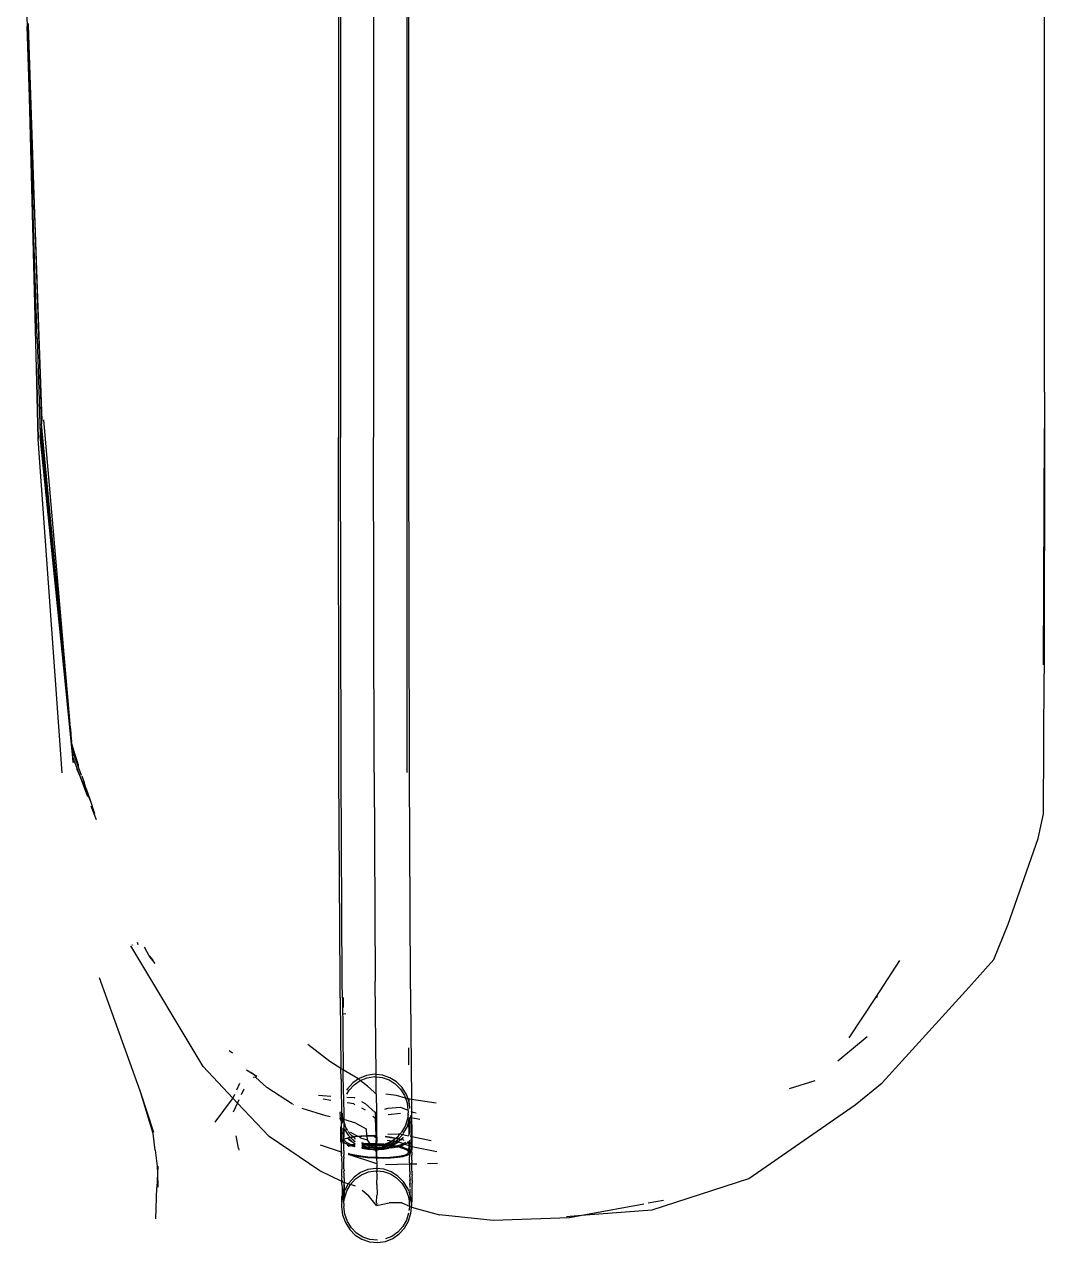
# Model space of a CAD drawing. Header units: millimetres. Extents: x -41292 to 298682, y -22072 to 33155.
# Drawn here: x 30535.2 to 30731.1, y -11843 to -11608.9 of the extents above; entities that cross this region are included whole.
import ezdxf

# ---------------------------------------------------------------- set-up
doc = ezdxf.new("R2010")
doc.units = ezdxf.units.MM

# ---------------------------------------------------------------- blocks, each defined once
blk = doc.blocks.new('rmfnasesx')
for p, q in [((58194.42, 3833.69), (58194.42, 4249.85)), ((58058.79, 4211.69), (58058.79, 3824.14)), ((58059.21, 4211.69), (58059.21, 3824.14)), ((58065.53, 4211.67), (58065.53, 3824.15)), ((58071.84, 4211.66), (58071.95, 3759.82)), ((58072.26, 4211.66), (58072.27, 3824.16)), ((57999.1, 3903.14), (57998.48, 3921.78)), ((57999.46, 3889.53), (57999.03, 3903.18)), ((57999.14, 3903.05), (57999.1, 3903.14)), ((57999.11, 3902.98), (57999.14, 3903.05)), ((57999.16, 3901.38), (57999.11, 3902.98)), ((57999.2, 3903.71), (57999.19, 3903.37)), ((57999.19, 3903.37), (58001.77, 3826.81)), ((58001.9, 3827.38), (57999.19, 3903.37)), ((57999.46, 3889.53), (57999.16, 3901.38)), ((57999.16, 3901.38), (57999.95, 3875.54)), ((58000.06, 3870.36), (57999.46, 3889.53)), ((58000.8, 3837.4), (57999.46, 3889.53)), ((57999.82, 3881.03), (57999.95, 3875.54)), ((57999.95, 3875.54), (58000.06, 3870.36)), ((58000.06, 3870.36), (58000.19, 3864.61)), ((58000.95, 3843.19), (58000.06, 3870.36)), ((58000.95, 3843.19), (58001.3, 3831.3)), ((58000.8, 3837.4), (58001.1, 3823.82)), ((58001.14, 3823.91), (58000.8, 3837.4)), ((58194.4, 3832.88), (58194.39, 3825.89)), ((58194.4, 3832.88), (58194.42, 3833.69)), ((58001.3, 3831.3), (58001.37, 3828.79)), ((58001.37, 3828.79), (58001.5, 3824.75)), ((58002.18, 3827.57), (58006.74, 3774.34)), ((58001.5, 3824.75), (58001.49, 3824.72)), ((58001.49, 3824.72), (58001.5, 3824.64)), ((58001.49, 3824.44), (58001.5, 3824.53)), ((58001.5, 3824.64), (58001.5, 3824.53)), ((58001.59, 3825.29), (58006.03, 3779.93)), ((58001.71, 3826.05), (58006.74, 3774.34)), ((58006.74, 3774.34), (58001.77, 3826.81)), ((58194.23, 3780.5), (58194.39, 3825.89)), ((58194.39, 3825.89), (58194.35, 3778.73)), ((58005.72, 3759.71), (58001.1, 3823.82)), ((58006.03, 3779.93), (58001.49, 3824.44)), ((58058.9, 3759.76), (58058.79, 3824.14)), ((58059.32, 3759.77), (58059.21, 3824.14)), ((58065.63, 3759.79), (58065.53, 3824.15)), ((58072.27, 3824.16), (58072.37, 3759.82)), ((58006.03, 3779.93), (58007.7, 3762.87)), ((58007.78, 3762.66), (58006.03, 3779.93)), ((58194.21, 3751.83), (58194.35, 3778.73)), ((58006.74, 3774.34), (58007.23, 3769.1)), ((58007.23, 3768.92), (58007.23, 3769.1)), ((58007.23, 3768.92), (58007.28, 3768.57)), ((58007.28, 3768.57), (58007.38, 3767.33)), ((58007.38, 3767.33), (58007.42, 3767.09)), ((58007.42, 3767.09), (58007.43, 3766.89)), ((58007.43, 3766.89), (58007.48, 3766.37)), ((58007.48, 3766.37), (58007.52, 3765.76)), ((58007.54, 3765.55), (58007.52, 3765.76)), ((58007.54, 3765.55), (58007.56, 3765.48)), ((58007.57, 3765.31), (58007.56, 3765.48)), ((58007.63, 3764.89), (58007.57, 3765.31)), ((58008.83, 3761.27), (58007.57, 3765.31)), ((58007.71, 3763.94), (58007.63, 3764.89)), ((58007.63, 3764.89), (58008.83, 3761.27)), ((58009.43, 3759.22), (58007.71, 3763.94)), ((58007.7, 3762.87), (58007.87, 3761.73)), ((58007.7, 3762.87), (58007.78, 3762.66)), ((58007.78, 3762.66), (58009.05, 3759.31)), ((58007.87, 3761.73), (58007.78, 3762.66)), ((58008.5, 3760.6), (58009.05, 3759.31)), ((58008.83, 3761.27), (58008.85, 3761.2)), ((58008.9, 3761.03), (58008.85, 3761.2)), ((58009.05, 3759.31), (58010.2, 3756.57)), ((58009.05, 3759.31), (58010.6, 3755.2)), ((58009.53, 3759.16), (58009.93, 3757.85)), ((58059.12, 3719.64), (58058.9, 3759.76)), ((58059.54, 3719.65), (58059.32, 3759.77)), ((58065.63, 3759.79), (58065.86, 3719.7)), ((58072.37, 3759.82), (58072.59, 3719.75)), ((58010.35, 3756.69), (58009.93, 3757.85)), ((58011.27, 3754.16), (58010.35, 3756.69)), ((58010.35, 3756.69), (58011.09, 3754.46)), ((58010.61, 3755.59), (58011.09, 3754.46)), ((58011.09, 3754.46), (58011.39, 3753.73)), ((58011.09, 3754.46), (58011.93, 3751.93)), ((58011.27, 3753.41), (58012.26, 3750.8)), ((58193.2, 3747.15), (58194.21, 3751.83)), ((58187.43, 3730.68), (58193.2, 3747.15)), ((58184.68, 3723.85), (58187.43, 3730.68)), ((58032.83, 3703.32), (58018.95, 3726.49)), ((58019.31, 3726.56), (58019.27, 3726.69)), ((58020.13, 3727.2), (58020.27, 3726.78)), ((58022.42, 3724.6), (58021.53, 3726.27)), ((58023.57, 3723.1), (58022.42, 3724.6)), ((58022.42, 3724.6), (58023.17, 3723.73)), ((58184.68, 3723.85), (58179.88, 3718.5)), ((58161.98, 3716.59), (58166.61, 3723.67)), ((58020.29, 3699.85), (58012.88, 3720.34)), ((58059.14, 3716.49), (58059.12, 3719.64)), ((58059.57, 3716.5), (58059.54, 3719.65)), ((58066.03, 3701.79), (58065.86, 3719.7)), ((58072.59, 3719.75), (58072.62, 3716.63)), ((58179.88, 3718.5), (58163.19, 3700.21)), ((58059.14, 3716.49), (58059.28, 3702.92)), ((58059.57, 3716.5), (58059.71, 3702.65)), ((58059.71, 3716.57), (58059.73, 3714.65)), ((58072.62, 3716.63), (58072.82, 3696.98)), ((58156.89, 3708.8), (58161.98, 3716.59)), ((58161.98, 3716.59), (58162.36, 3716.79)), ((58059.78, 3713.43), (58060.2, 3713.51)), ((58057.12, 3704.28), (58052.92, 3707.57)), ((58160.33, 3709.01), (58154.7, 3704.37)), ((58037.82, 3706.41), (58038.47, 3705.95)), ((58072.33, 3703.63), (58072.29, 3706.88)), ((58032.83, 3703.32), (58038.53, 3697.26)), ((58059.28, 3702.92), (58057.12, 3704.28)), ((58059.31, 3700.88), (58059.28, 3702.92)), ((58059.71, 3702.65), (58059.28, 3702.92)), ((58043.11, 3701.4), (58041.14, 3702.62)), ((58041.97, 3702.22), (58043.11, 3701.4)), ((58042.86, 3701.29), (58042.39, 3701.19)), ((58045.04, 3699.27), (58042.86, 3701.29)), ((58059.31, 3700.88), (58059.37, 3693.23)), ((58060.2, 3702.34), (58059.71, 3702.65)), ((58059.76, 3697.92), (58059.71, 3702.65)), ((58062.5, 3701.02), (58060.2, 3702.34)), ((58062.62, 3700.92), (58061.53, 3700.15)), ((58061.8, 3699.81), (58062.96, 3700.63)), ((58062.62, 3700.92), (58062.5, 3701.02)), ((58062.77, 3701.02), (58062.62, 3700.92)), ((58062.96, 3700.63), (58062.62, 3700.92)), ((58064.17, 3701.59), (58062.77, 3701.02)), ((58062.96, 3700.63), (58064.28, 3701.16)), ((58064.39, 3699.55), (58062.96, 3700.63)), ((58065.71, 3701.82), (58064.17, 3701.59)), ((58064.28, 3701.16), (58065.72, 3701.37)), ((58066.03, 3701.79), (58065.71, 3701.82)), ((58065.72, 3701.37), (58066.04, 3701.34)), ((58067.26, 3701.66), (58066.03, 3701.79)), ((58066.04, 3701.34), (58066.03, 3701.79)), ((58066.04, 3701.34), (58067.17, 3701.23)), ((58066.07, 3698.03), (58066.04, 3701.34)), ((58067.17, 3701.23), (58068.51, 3700.76)), ((58068.69, 3701.16), (58067.26, 3701.66)), ((58068.51, 3700.76), (58069.7, 3699.99)), ((58069.95, 3700.35), (58068.69, 3701.16)), ((58145.45, 3699.11), (58150.32, 3700.61)), ((58020.42, 3699.52), (58020.29, 3699.85)), ((58020.76, 3698.43), (58020.42, 3699.52)), ((58023.22, 3690.42), (58020.76, 3698.43)), ((58023.32, 3690.64), (58020.76, 3698.43)), ((58039.78, 3700.03), (58039.21, 3698.78)), ((58040.18, 3697.95), (58040.68, 3699.04)), ((58049.97, 3696.07), (58045.04, 3699.27)), ((58060.51, 3699.02), (58060.37, 3698.78)), ((58060.41, 3697.99), (58060.84, 3698.75)), ((58061.53, 3700.15), (58060.51, 3699.02)), ((58060.84, 3698.75), (58061.8, 3699.81)), ((58065.65, 3698.41), (58064.39, 3699.55)), ((58066.07, 3698.03), (58065.65, 3698.41)), ((58069.7, 3699.99), (58070.7, 3698.98)), ((58071.02, 3699.27), (58069.95, 3700.35)), ((58070.7, 3698.98), (58071.47, 3697.75)), ((58071.84, 3697.96), (58071.02, 3699.27)), ((58158, 3695.96), (58163.19, 3700.21)), ((58035.11, 3692.65), (58038.45, 3697.09)), ((58038.53, 3697.26), (58038.45, 3697.09)), ((58038.84, 3697.95), (58038.53, 3697.26)), ((58038.53, 3697.26), (58039.42, 3696.3)), ((58038.64, 3694.6), (58039.42, 3696.3)), ((58039.42, 3696.3), (58039.74, 3696.99)), ((58039.42, 3696.3), (58045.5, 3689.84)), ((58050.17, 3695.94), (58050.08, 3696)), ((58054.98, 3697.83), (58057.31, 3697.61)), ((58057.33, 3696.81), (58055.84, 3697.07)), ((58059.76, 3697.92), (58059.8, 3693.14)), ((58060.43, 3697.4), (58061.79, 3697.35)), ((58061.72, 3696.17), (58060.48, 3696.33)), ((58061.72, 3696.17), (58061.95, 3696.05)), ((58061.79, 3697.35), (58061.94, 3697.27)), ((58063.21, 3696.59), (58063.93, 3696.2)), ((58065.85, 3694.51), (58063.93, 3696.2)), ((58066.07, 3698.03), (58066.1, 3694.59)), ((58069.95, 3697.72), (58067.92, 3697.98)), ((58071.65, 3697.24), (58069.95, 3697.72)), ((58071.47, 3697.75), (58071.65, 3697.24)), ((58071.65, 3697.24), (58071.97, 3696.36)), ((58072.17, 3697.1), (58071.65, 3697.24)), ((58072.17, 3697.1), (58071.84, 3697.96)), ((58071.97, 3696.36), (58072.13, 3694.96)), ((58072.17, 3697.04), (58072.17, 3697.1)), ((58072.38, 3696.47), (58072.2, 3696.97)), ((58072.32, 3697.05), (58072.28, 3697.07)), ((58072.4, 3697.04), (58072.32, 3697.05)), ((58072.4, 3696.29), (58072.38, 3696.47)), ((58072.39, 3697.2), (58072.4, 3697.04)), ((58072.82, 3696.98), (58072.4, 3697.04)), ((58072.4, 3696.29), (58072.4, 3697.04)), ((58072.51, 3695.43), (58072.4, 3696.29)), ((58072.4, 3696.29), (58072.41, 3695.26)), ((58077.55, 3696.28), (58072.82, 3696.98)), ((58072.82, 3696.98), (58072.84, 3694.68)), ((58137.59, 3681.81), (58158, 3695.96)), ((58056.35, 3693.81), (58051.85, 3695.22)), ((58057.2, 3693.65), (58056.35, 3693.81)), ((58059.12, 3694.61), (58059.12, 3694.53)), ((58059.13, 3694.43), (58059.12, 3694.53)), ((58059.12, 3694.34), (58059.13, 3694.43)), ((58059.14, 3694.22), (58059.12, 3694.34)), ((58059.13, 3693.82), (58059.16, 3693.94)), ((58059.17, 3693.59), (58059.13, 3693.82)), ((58059.16, 3693.94), (58059.14, 3694.22)), ((58059.15, 3693.27), (58059.17, 3693.59)), ((58059.17, 3693.59), (58059.29, 3693.25)), ((58059.55, 3693.83), (58059.58, 3693.95)), ((58059.59, 3693.6), (58059.55, 3693.83)), ((58059.56, 3694.23), (58059.56, 3694.33)), ((58059.58, 3693.95), (58059.56, 3694.23)), ((58059.61, 3693.21), (58059.59, 3693.6)), ((58059.69, 3693.17), (58059.59, 3693.6)), ((58063.22, 3695.36), (58063.93, 3694.98)), ((58065.42, 3693.76), (58065.89, 3693.39)), ((58065.85, 3694.51), (58066.1, 3694.59)), ((58065.85, 3694.51), (58065.89, 3693.39)), ((58065.92, 3693.36), (58066.11, 3693.41)), ((58066.1, 3694.59), (58066.2, 3694.62)), ((58066.1, 3694.59), (58066.11, 3693.41)), ((58066.11, 3693.41), (58066.21, 3693.44)), ((58066.11, 3693.41), (58066.13, 3690.05)), ((58067.73, 3695.12), (58068.3, 3695.31)), ((58068.3, 3695.31), (58070.73, 3695.53)), ((58070.72, 3694.26), (58068.33, 3694.06)), ((58070.73, 3695.53), (58072.13, 3694.96)), ((58072.18, 3694.15), (58072.03, 3693.29)), ((58072.13, 3694.96), (58072.17, 3694.83)), ((58072.13, 3694.96), (58072.2, 3694.93)), ((58072.17, 3694.83), (58072.18, 3694.73)), ((58072.18, 3694.73), (58072.17, 3694.66)), ((58072.17, 3694.66), (58072.19, 3694.53)), ((58072.18, 3694.15), (58072.2, 3694.42)), ((58072.2, 3693.46), (58072.18, 3694.15)), ((58072.19, 3694.53), (58072.2, 3694.42)), ((58072.21, 3693.35), (58072.2, 3693.46)), ((58072.43, 3693.47), (58072.48, 3693.57)), ((58072.45, 3693.2), (58072.43, 3693.47)), ((58072.64, 3693.89), (58072.61, 3693.83)), ((58072.61, 3693.83), (58072.66, 3693.51)), ((58072.66, 3693.51), (58072.62, 3693.47)), ((58072.62, 3693.47), (58072.67, 3693.14)), ((58072.68, 3694.74), (58072.84, 3694.68)), ((58072.84, 3694.68), (58073.11, 3694.57)), ((58072.84, 3694.68), (58072.87, 3689.81)), ((58073.11, 3694.57), (58073.75, 3694.39)), ((58073.11, 3693.44), (58074.41, 3693.17)), ((58059.15, 3693.27), (58059.05, 3693.29)), ((58059.19, 3693.2), (58059.15, 3693.27)), ((58059.15, 3693.27), (58059.29, 3693.25)), ((58059.15, 3693.14), (58059.19, 3693.2)), ((58059.19, 3693.08), (58059.15, 3693.14)), ((58059.2, 3691.74), (58059.24, 3691.72)), ((58059.25, 3691.28), (58059.24, 3691.72)), ((58059.27, 3690.72), (58059.25, 3691.28)), ((58059.29, 3693.25), (58059.33, 3692.9)), ((58059.37, 3693.23), (58059.29, 3693.25)), ((58059.33, 3692.9), (58059.37, 3693.23)), ((58059.33, 3692.9), (58059.35, 3692.86)), ((58059.38, 3691.99), (58059.35, 3692.86)), ((58059.57, 3693.19), (58059.37, 3693.23)), ((58059.4, 3689.72), (58059.38, 3691.99)), ((58059.57, 3693.19), (58059.61, 3693.21)), ((58059.57, 3693.12), (58059.57, 3693.19)), ((58059.62, 3692.82), (58059.57, 3693.12)), ((58059.59, 3692.5), (58059.62, 3692.82)), ((58059.64, 3692.44), (58059.59, 3692.5)), ((58059.69, 3693.17), (58059.61, 3693.21)), ((58059.63, 3691.49), (58059.67, 3691.47)), ((58059.67, 3691.29), (58059.67, 3691.47)), ((58059.69, 3690.73), (58059.67, 3691.29)), ((58059.74, 3693.01), (58059.69, 3693.17)), ((58059.69, 3693.17), (58059.8, 3693.14)), ((58059.8, 3692.85), (58059.74, 3693.01)), ((58059.8, 3692.85), (58059.8, 3693.14)), ((58062.12, 3692.41), (58059.8, 3693.14)), ((58060.24, 3691.62), (58059.8, 3692.85)), ((58059.8, 3692.85), (58059.82, 3689.73)), ((58059.93, 3691.31), (58060.56, 3690.31)), ((58060.62, 3691.01), (58060.24, 3691.62)), ((58062.12, 3692.41), (58064.09, 3691.34)), ((58064.09, 3691.34), (58064.21, 3690.07)), ((58065.89, 3693.39), (58065.92, 3693.36)), ((58066.05, 3690.06), (58065.92, 3693.36)), ((58071.59, 3691.88), (58070.98, 3690.81)), ((58071.44, 3690.77), (58071.97, 3691.65)), ((58072.03, 3693.29), (58071.59, 3691.88)), ((58071.97, 3691.69), (58072.23, 3692.53)), ((58071.97, 3691.65), (58071.97, 3691.69)), ((58072.25, 3693.13), (58072.22, 3693.07)), ((58072.22, 3693.07), (58072.27, 3692.69)), ((58072.27, 3692.69), (58072.23, 3692.64)), ((58072.23, 3692.53), (58072.23, 3692.64)), ((58072.23, 3692.53), (58072.28, 3692.17)), ((58072.28, 3692.17), (58072.26, 3691.76)), ((58072.26, 3691.76), (58072.3, 3691.59)), ((58072.27, 3692.69), (58072.43, 3693.14)), ((58072.3, 3691.59), (58072.32, 3690.96)), ((58072.43, 3693.14), (58072.45, 3693.2)), ((58072.45, 3690.4), (58072.43, 3693.14)), ((58072.69, 3692.7), (58072.65, 3692.65)), ((58072.65, 3692.65), (58072.71, 3692.18)), ((58072.67, 3693.14), (58072.69, 3692.7)), ((58072.72, 3691.6), (58072.7, 3691.01)), ((58072.71, 3692.18), (58072.72, 3691.6)), ((58023.62, 3687.23), (58023.22, 3690.42)), ((58039.59, 3687.6), (58039.14, 3690.02)), ((58055.22, 3683.28), (58045.5, 3689.84)), ((58059.24, 3690.53), (58059.27, 3690.72)), ((58059.28, 3690.16), (58059.24, 3690.53)), ((58059.26, 3689.73), (58059.28, 3690.16)), ((58059.28, 3689.62), (58059.26, 3689.73)), ((58059.27, 3688.85), (58059.28, 3689.07)), ((58059.27, 3688.82), (58059.27, 3688.85)), ((58059.27, 3688.85), (58059.29, 3688.8)), ((58059.28, 3689.38), (58059.28, 3689.62)), ((58059.28, 3689.38), (58059.39, 3689.21)), ((58059.28, 3689.14), (58059.28, 3689.38)), ((58059.28, 3689.14), (58059.39, 3689.21)), ((58059.28, 3689.07), (58059.28, 3689.14)), ((58059.39, 3689.21), (58059.4, 3689.72)), ((58059.41, 3688.77), (58059.39, 3689.21)), ((58059.41, 3688.01), (58059.41, 3688.77)), ((58059.42, 3689.23), (58059.46, 3689.26)), ((58059.46, 3689.26), (58059.43, 3689.2)), ((58059.43, 3689.2), (58059.46, 3689.17)), ((58059.46, 3689.26), (58059.7, 3689.31)), ((58059.54, 3689.22), (58059.46, 3689.17)), ((58059.46, 3689.11), (58059.69, 3688.91)), ((58059.54, 3689.22), (58059.7, 3689.31)), ((58059.66, 3690.54), (58059.69, 3690.73)), ((58059.7, 3690.17), (58059.66, 3690.54)), ((58059.68, 3688.57), (58059.69, 3688.83)), ((58059.69, 3689.74), (58059.7, 3690.17)), ((58059.7, 3689.62), (58059.69, 3689.74)), ((58059.69, 3688.91), (58059.71, 3689.08)), ((58059.69, 3688.83), (58059.69, 3688.91)), ((58059.69, 3688.91), (58059.71, 3688.89)), ((58059.7, 3689.38), (58059.7, 3689.62)), ((58059.8, 3689.36), (58059.7, 3689.62)), ((58059.7, 3689.31), (58059.7, 3689.38)), ((58059.76, 3689.32), (58059.7, 3689.38)), ((58059.7, 3689.31), (58059.76, 3689.32)), ((58059.7, 3689.27), (58059.7, 3689.31)), ((58059.7, 3689.12), (58059.7, 3689.27)), ((58059.7, 3689.12), (58059.71, 3689.08)), ((58059.71, 3688.89), (58059.83, 3688.78)), ((58059.76, 3689.32), (58059.82, 3689.33)), ((58059.84, 3689.22), (58059.76, 3689.32)), ((58059.8, 3689.36), (58059.82, 3689.73)), ((58059.82, 3689.33), (58059.8, 3689.36)), ((58059.82, 3689.33), (58059.97, 3689.45)), ((58059.82, 3689.33), (58059.97, 3689.36)), ((58059.83, 3689.27), (58059.82, 3689.33)), ((58059.84, 3689.22), (58059.83, 3689.27)), ((58059.83, 3688.78), (58059.88, 3689.14)), ((58059.83, 3688.78), (58059.96, 3688.67)), ((58059.83, 3687.47), (58059.83, 3688.78)), ((58059.84, 3689.22), (58059.87, 3689.19)), ((58059.88, 3689.14), (58059.87, 3689.19)), ((58060.34, 3688.73), (58059.88, 3689.14)), ((58059.97, 3689.45), (58060.78, 3689.68)), ((58061.08, 3688.35), (58060.34, 3688.73)), ((58061.1, 3689.61), (58060.35, 3689.4)), ((58060.56, 3690.31), (58060.69, 3690.1)), ((58060.77, 3690.02), (58060.69, 3690.1)), ((58061.38, 3688.88), (58060.72, 3689.41)), ((58060.72, 3689.34), (58061.38, 3688.88)), ((58061.01, 3690.39), (58060.73, 3690.83)), ((58060.81, 3689.99), (58060.77, 3690.02)), ((58060.78, 3689.68), (58060.9, 3689.7)), ((58060.87, 3689.93), (58060.81, 3689.99)), ((58060.93, 3689.87), (58060.87, 3689.93)), ((58060.9, 3689.7), (58061.04, 3689.74)), ((58060.93, 3689.87), (58060.99, 3689.79)), ((58060.99, 3689.79), (58061.04, 3689.74)), ((58061.33, 3690.07), (58061.01, 3690.39)), ((58061.04, 3689.74), (58061.08, 3689.73)), ((58061.08, 3689.73), (58061.6, 3689.81)), ((58061.08, 3689.73), (58061.1, 3689.69)), ((58062.48, 3689.93), (58061.09, 3690.66)), ((58061.1, 3689.69), (58061.16, 3689.62)), ((58061.16, 3689.62), (58061.1, 3689.61)), ((58061.68, 3689.72), (58061.16, 3689.62)), ((58061.16, 3689.62), (58061.37, 3689.41)), ((58061.39, 3690.01), (58061.33, 3690.07)), ((58061.44, 3689.34), (58061.37, 3689.41)), ((58061.51, 3688.79), (58061.38, 3688.88)), ((58061.6, 3689.81), (58061.39, 3690.01)), ((58061.5, 3689.28), (58061.44, 3689.34)), ((58061.5, 3689.28), (58061.55, 3689.23)), ((58061.51, 3688.79), (58061.54, 3688.77)), ((58061.54, 3688.77), (58061.57, 3688.74)), ((58061.76, 3689.08), (58061.55, 3689.23)), ((58061.66, 3688.67), (58061.57, 3688.74)), ((58061.6, 3689.81), (58061.83, 3689.85)), ((58061.68, 3689.72), (58061.6, 3689.81)), ((58062.01, 3689.42), (58061.68, 3689.72)), ((58061.7, 3689.71), (58061.68, 3689.72)), ((58062.09, 3689.78), (58061.7, 3689.71)), ((58061.76, 3689.08), (58062.01, 3688.92)), ((58061.76, 3689.02), (58061.76, 3689.08)), ((58061.76, 3689.02), (58062.01, 3688.86)), ((58061.83, 3689.85), (58062.48, 3689.93)), ((58062.01, 3689.38), (58062.01, 3689.42)), ((58062.66, 3689.84), (58062.09, 3689.78)), ((58062.48, 3689.93), (58063.09, 3690.01)), ((58062.66, 3689.84), (58062.48, 3689.93)), ((58063.27, 3689.9), (58062.66, 3689.84)), ((58063.03, 3689.64), (58062.66, 3689.84)), ((58063.03, 3689.64), (58064.29, 3689.22)), ((58063.09, 3690.01), (58064.21, 3690.07)), ((58064.22, 3689.94), (58063.27, 3689.9)), ((58064.21, 3690.07), (58064.51, 3690.08)), ((58064.21, 3690.07), (58064.22, 3689.94)), ((58064.6, 3689.96), (58064.22, 3689.94)), ((58064.22, 3689.94), (58064.29, 3689.22)), ((58064.29, 3689.22), (58064.85, 3688.49)), ((58064.51, 3690.08), (58065.54, 3690.07)), ((58065.66, 3689.95), (58064.6, 3689.96)), ((58065.47, 3690.13), (58065.54, 3690.07)), ((58065.54, 3690.07), (58065.66, 3689.95)), ((58065.54, 3690.07), (58066.05, 3690.06)), ((58065.66, 3689.95), (58066.02, 3689.62)), ((58066.05, 3689.94), (58065.66, 3689.95)), ((58066.02, 3689.24), (58065.99, 3688.47)), ((58066.02, 3689.62), (58066.01, 3689.42)), ((58066.01, 3689.42), (58066.02, 3689.24)), ((58066.02, 3689.62), (58066.05, 3689.94)), ((58066.02, 3689.62), (58066.14, 3689.66)), ((58066.04, 3688.46), (58066.02, 3689.24)), ((58066.05, 3690.06), (58066.13, 3690.05)), ((58066.05, 3689.94), (58066.05, 3690.06)), ((58066.13, 3689.94), (58066.05, 3689.94)), ((58066.13, 3690.05), (58066.24, 3690.05)), ((58066.13, 3690.05), (58066.13, 3689.94)), ((58066.24, 3689.93), (58066.13, 3689.94)), ((58066.13, 3689.94), (58066.14, 3689.66)), ((58066.14, 3689.66), (58066.24, 3689.69)), ((58066.14, 3689.66), (58066.14, 3688.92)), ((58066.14, 3688.46), (58066.14, 3688.92)), ((58068.54, 3688.74), (58067.6, 3688.36)), ((58068.75, 3688.75), (58067.74, 3688.35)), ((58067.78, 3689.91), (58069, 3689.73)), ((58068.81, 3689.64), (58067.78, 3689.79)), ((58069.02, 3689), (58068.14, 3689.08)), ((58068.28, 3690.33), (58070.35, 3690.38)), ((58068.75, 3688.82), (58068.54, 3688.74)), ((58069.02, 3689), (58068.75, 3688.82)), ((58068.75, 3688.75), (58068.84, 3688.8)), ((58069.51, 3688.8), (58068.76, 3688.5)), ((58069.78, 3689.47), (58068.81, 3689.64)), ((58068.87, 3688.82), (58068.84, 3688.8)), ((58069.03, 3688.94), (58068.87, 3688.82)), ((58068.95, 3688.24), (58070.2, 3688.84)), ((58068.95, 3688.24), (58070.2, 3688.78)), ((58069, 3689.73), (58069.85, 3689.57)), ((58069.61, 3689.34), (58069.02, 3689)), ((58069.11, 3688.99), (58069.02, 3689)), ((58069.11, 3688.99), (58069.03, 3688.94)), ((58069.61, 3689.34), (58069.11, 3688.99)), ((58069.69, 3688.95), (58069.11, 3688.99)), ((58069.19, 3688.17), (58070.2, 3688.78)), ((58069.51, 3688.8), (58069.23, 3688.63)), ((58069.54, 3688.82), (58069.51, 3688.8)), ((58069.69, 3688.95), (58069.54, 3688.82)), ((58069.61, 3689.34), (58069.78, 3689.47)), ((58069.73, 3688.94), (58069.69, 3688.95)), ((58069.73, 3688.94), (58069.78, 3688.94)), ((58069.78, 3689.47), (58069.85, 3689.57)), ((58069.98, 3689.44), (58069.78, 3689.47)), ((58069.78, 3688.94), (58069.86, 3688.99)), ((58070.25, 3688.9), (58069.78, 3688.94)), ((58069.85, 3689.57), (58069.91, 3689.56)), ((58069.93, 3689.07), (58069.86, 3688.99)), ((58069.99, 3689.64), (58069.91, 3689.61)), ((58069.91, 3689.61), (58069.91, 3689.56)), ((58069.91, 3689.56), (58070.25, 3689.5)), ((58069.93, 3689.07), (58070.18, 3689.28)), ((58069.93, 3689.07), (58070.18, 3689.22)), ((58070.26, 3689.36), (58069.98, 3689.44)), ((58070.16, 3689.83), (58069.99, 3689.64)), ((58070.21, 3689.88), (58070.16, 3689.83)), ((58070.18, 3689.28), (58070.26, 3689.36)), ((58070.18, 3689.22), (58070.18, 3689.28)), ((58070.25, 3688.9), (58070.2, 3688.84)), ((58070.2, 3688.78), (58070.3, 3688.86)), ((58070.2, 3688.84), (58070.2, 3688.78)), ((58070.4, 3690.1), (58070.21, 3689.88)), ((58070.37, 3689.46), (58070.25, 3689.5)), ((58070.41, 3688.96), (58070.25, 3688.9)), ((58070.25, 3688.9), (58070.3, 3688.86)), ((58070.26, 3689.36), (58070.37, 3689.46)), ((58070.3, 3689.35), (58070.26, 3689.36)), ((58070.7, 3689.21), (58070.3, 3689.35)), ((58070.3, 3688.86), (58071.28, 3688.52)), ((58070.59, 3690.33), (58070.35, 3690.38)), ((58070.37, 3689.46), (58071.08, 3690.21)), ((58070.37, 3689.46), (58070.41, 3689.45)), ((58070.48, 3690.19), (58070.4, 3690.1)), ((58070.41, 3689.45), (58070.85, 3689.34)), ((58070.41, 3688.96), (58070.54, 3689.08)), ((58070.59, 3690.33), (58070.48, 3690.19)), ((58070.62, 3689.16), (58070.54, 3689.08)), ((58070.65, 3690.38), (58070.59, 3690.33)), ((58071.08, 3690.21), (58070.59, 3690.33)), ((58070.62, 3689.16), (58070.7, 3689.21)), ((58070.7, 3690.44), (58070.65, 3690.38)), ((58070.76, 3690.5), (58070.7, 3690.44)), ((58070.7, 3689.21), (58070.79, 3689.31)), ((58070.95, 3689.19), (58070.7, 3689.21)), ((58070.78, 3690.53), (58070.76, 3690.5)), ((58070.87, 3690.62), (58070.78, 3690.53)), ((58070.79, 3689.31), (58070.85, 3689.34)), ((58070.85, 3689.34), (58071.23, 3689.67)), ((58070.85, 3689.34), (58071.28, 3689.23)), ((58070.92, 3690.71), (58070.87, 3690.62)), ((58070.98, 3690.81), (58070.92, 3690.71)), ((58071.08, 3690.21), (58071.2, 3690.35)), ((58072.26, 3689.94), (58071.08, 3690.21)), ((58071.2, 3690.35), (58071.32, 3690.56)), ((58071.23, 3689.67), (58071.23, 3689.72)), ((58071.28, 3689.23), (58071.28, 3689.12)), ((58071.32, 3690.56), (58071.44, 3690.77)), ((58072.06, 3688.81), (58072.19, 3688.85)), ((58072.06, 3688.66), (58072.24, 3688.81)), ((58072.19, 3688.85), (58072.24, 3688.87)), ((58072.32, 3690.96), (58072.29, 3690.89)), ((58072.29, 3690.89), (58072.33, 3690.3)), ((58072.31, 3690.08), (58072.33, 3690.12)), ((58072.32, 3688.76), (58072.35, 3688.82)), ((58072.32, 3688.76), (58072.32, 3688.72)), ((58072.33, 3690.3), (58072.33, 3690.12)), ((58072.39, 3688.91), (58072.46, 3688.94)), ((58072.41, 3688.97), (58072.46, 3689.01)), ((58072.46, 3689.07), (58072.58, 3689.12)), ((58072.46, 3689.09), (58072.46, 3689.07)), ((58072.46, 3689.07), (58072.46, 3689.01)), ((58072.46, 3689.01), (58072.46, 3688.94)), ((58072.46, 3688.94), (58072.57, 3688.98)), ((58072.46, 3688.94), (58072.46, 3688.31)), ((58072.7, 3691.01), (58072.74, 3690.97)), ((58072.74, 3690.97), (58072.71, 3690.76)), ((58072.71, 3690.76), (58072.75, 3690.31)), ((58072.72, 3689.84), (58072.73, 3690.09)), ((58072.72, 3689.84), (58072.76, 3689.61)), ((58072.72, 3689.84), (58072.87, 3689.81)), ((58072.73, 3690.09), (58072.75, 3690.31)), ((58072.75, 3689.16), (58072.74, 3688.7)), ((58072.76, 3689.61), (58072.75, 3689.42)), ((58072.76, 3689.27), (58072.75, 3689.42)), ((58072.76, 3689.27), (58072.75, 3689.16)), ((58072.87, 3689.81), (58072.88, 3689.08)), ((58076.62, 3689.04), (58072.87, 3689.81)), ((58072.88, 3689.08), (58072.88, 3687.98)), ((58023.62, 3687.23), (58023.99, 3684.15)), ((58039.59, 3687.6), (58039.64, 3687.23)), ((58059.35, 3686.86), (58055.38, 3688.18)), ((58059.35, 3686.97), (58059.35, 3686.86)), ((58059.35, 3686.86), (58059.35, 3686.73)), ((58059.41, 3686.83), (58059.35, 3686.86)), ((58059.35, 3686.73), (58059.41, 3686.54)), ((58059.41, 3687.08), (58059.41, 3688.01)), ((58059.41, 3686.83), (58059.41, 3687.08)), ((58059.46, 3686.82), (58059.41, 3686.83)), ((58059.41, 3686.54), (58059.41, 3686.83)), ((58059.41, 3686.28), (58059.41, 3686.54)), ((58059.68, 3688.57), (58059.72, 3688.55)), ((58059.78, 3686.4), (58059.84, 3686.29)), ((58059.84, 3687.09), (58059.83, 3687.47)), ((58059.84, 3687.09), (58059.84, 3686.29)), ((58059.96, 3688.67), (58060.75, 3688.26)), ((58060.72, 3688.17), (58060.48, 3688.1)), ((58060.66, 3687.99), (58061.04, 3688.1)), ((58060.94, 3688.2), (58060.72, 3688.17)), ((58066.15, 3684.59), (58060.72, 3686.4)), ((58060.99, 3686.5), (58060.73, 3686.59)), ((58060.73, 3686.44), (58061.69, 3686.21)), ((58060.75, 3688.26), (58060.94, 3688.2)), ((58061.34, 3688.27), (58060.94, 3688.2)), ((58060.94, 3688.2), (58061.19, 3688.12)), ((58061.96, 3686.26), (58060.99, 3686.5)), ((58061.04, 3688.1), (58061.19, 3688.12)), ((58061.34, 3688.27), (58061.08, 3688.35)), ((58061.19, 3688.12), (58061.59, 3688.19)), ((58061.19, 3688.12), (58061.79, 3687.93)), ((58061.77, 3688.34), (58061.34, 3688.27)), ((58061.59, 3688.19), (58061.34, 3688.27)), ((58061.59, 3688.19), (58062.02, 3688.26)), ((58062.02, 3688.05), (58061.59, 3688.19)), ((58061.72, 3688.62), (58061.66, 3688.67)), ((58061.72, 3688.62), (58061.77, 3688.61)), ((58061.77, 3688.61), (58061.78, 3688.56)), ((58062.02, 3688.36), (58061.77, 3688.34)), ((58061.78, 3688.56), (58061.98, 3688.49)), ((58062.02, 3687.88), (58061.79, 3687.93)), ((58061.98, 3688.49), (58062.02, 3688.51)), ((58061.98, 3688.49), (58062.02, 3688.47)), ((58061.98, 3688.49), (58062.02, 3688.43)), ((58063.84, 3688.48), (58063.28, 3688.66)), ((58063.61, 3688.47), (58063.28, 3688.59)), ((58063.61, 3688.47), (58063.28, 3688.46)), ((58063.28, 3688.36), (58063.87, 3688.38)), ((58064.54, 3688.07), (58063.28, 3688.32)), ((58063.28, 3688.22), (58063.61, 3688.11)), ((58063.28, 3688.13), (58063.88, 3687.92)), ((58063.28, 3688.04), (58063.88, 3687.92)), ((58063.28, 3687.82), (58063.49, 3687.76)), ((58063.49, 3687.76), (58063.28, 3687.79)), ((58063.29, 3687.6), (58064.46, 3687.43)), ((58064.55, 3687.6), (58063.49, 3687.76)), ((58063.49, 3687.76), (58064.46, 3687.47)), ((58063.84, 3688.48), (58063.61, 3688.47)), ((58063.87, 3688.38), (58063.61, 3688.47)), ((58063.61, 3688.11), (58063.85, 3688.03)), ((58064.45, 3688.49), (58063.84, 3688.48)), ((58064.09, 3688.39), (58063.84, 3688.48)), ((58063.85, 3688.03), (58064.45, 3687.82)), ((58063.87, 3688.38), (58064.09, 3688.39)), ((58064.54, 3688.15), (58063.87, 3688.38)), ((58063.88, 3687.92), (58063.91, 3687.91)), ((58063.91, 3687.91), (58064.45, 3687.82)), ((58063.91, 3687.91), (58064.04, 3687.84)), ((58064.04, 3687.84), (58064.45, 3687.72)), ((58064.09, 3688.39), (58064.54, 3688.41)), ((58064.54, 3688.24), (58064.09, 3688.39)), ((58064.85, 3688.49), (58064.45, 3688.49)), ((58064.55, 3687.84), (58064.45, 3687.82)), ((58064.56, 3687.8), (58064.45, 3687.82)), ((58064.45, 3687.72), (58065.54, 3687.6)), ((58064.46, 3687.47), (58065.4, 3687.39)), ((58064.46, 3687.43), (58065.4, 3687.39)), ((58064.54, 3688.41), (58064.92, 3688.4)), ((58065.08, 3688.19), (58064.54, 3688.24)), ((58065.16, 3688.09), (58064.54, 3688.15)), ((58065.19, 3688.04), (58064.54, 3688.07)), ((58064.82, 3687.79), (58064.55, 3687.84)), ((58065.54, 3687.6), (58064.55, 3687.6)), ((58064.56, 3687.8), (58064.82, 3687.79)), ((58065.4, 3687.77), (58064.82, 3687.79)), ((58065.99, 3688.47), (58064.85, 3688.49)), ((58064.85, 3688.49), (58064.92, 3688.4)), ((58064.92, 3688.4), (58065.99, 3688.38)), ((58064.92, 3688.4), (58065.08, 3688.19)), ((58065.99, 3688.1), (58065.08, 3688.19)), ((58065.08, 3688.19), (58065.16, 3688.09)), ((58065.16, 3688.09), (58065.19, 3688.04)), ((58065.46, 3688.05), (58065.19, 3688.04)), ((58065.19, 3688.04), (58065.26, 3687.95)), ((58065.26, 3687.95), (58065.4, 3687.77)), ((58065.44, 3687.73), (58065.4, 3687.77)), ((58065.4, 3687.39), (58065.72, 3687.38)), ((58065.96, 3687.73), (58065.44, 3687.73)), ((58065.44, 3687.73), (58065.96, 3687.68)), ((58065.44, 3687.73), (58065.54, 3687.6)), ((58065.73, 3688.02), (58065.46, 3688.05)), ((58065.54, 3687.6), (58065.57, 3687.57)), ((58065.57, 3687.57), (58065.81, 3687.58)), ((58065.57, 3687.57), (58065.72, 3687.38)), ((58065.72, 3687.38), (58065.94, 3687.1)), ((58065.72, 3687.38), (58065.95, 3687.37)), ((58065.99, 3688), (58065.73, 3688.02)), ((58065.92, 3687.57), (58065.81, 3687.58)), ((58065.96, 3687.68), (58065.92, 3687.57)), ((58065.92, 3687.57), (58065.95, 3687.55)), ((58065.92, 3687.57), (58065.95, 3687.37)), ((58065.95, 3687.37), (58065.94, 3687.1)), ((58065.94, 3687.1), (58066.08, 3687.18)), ((58065.95, 3687.55), (58066, 3687.55)), ((58065.95, 3687.37), (58066, 3687.37)), ((58065.95, 3687.37), (58066.01, 3687.34)), ((58066, 3687.83), (58065.96, 3687.73)), ((58065.99, 3687.73), (58065.96, 3687.73)), ((58065.96, 3687.73), (58065.96, 3687.68)), ((58065.96, 3687.68), (58066, 3687.68)), ((58066.04, 3688.46), (58065.99, 3688.47)), ((58065.99, 3688.47), (58065.99, 3688.38)), ((58065.99, 3688.38), (58066.04, 3688.38)), ((58065.99, 3688.38), (58065.99, 3688.1)), ((58066.05, 3688.11), (58065.99, 3688.1)), ((58065.99, 3688.1), (58065.99, 3688)), ((58065.99, 3688), (58065.99, 3687.94)), ((58065.99, 3688), (58066.05, 3688)), ((58065.99, 3687.94), (58066, 3687.83)), ((58065.99, 3687.73), (58066, 3687.83)), ((58065.99, 3687.73), (58066.06, 3687.74)), ((58066, 3687.68), (58066.06, 3687.69)), ((58066, 3687.55), (58066.07, 3687.55)), ((58066, 3687.37), (58066.07, 3687.38)), ((58066.01, 3687.34), (58066.07, 3687.38)), ((58066.14, 3688.46), (58066.04, 3688.46)), ((58066.04, 3688.38), (58066.04, 3688.46)), ((58066.04, 3688.38), (58066.14, 3688.37)), ((58066.05, 3688.11), (58066.04, 3688.38)), ((58066.14, 3688.12), (58066.05, 3688.11)), ((58066.05, 3688), (58066.05, 3688.11)), ((58066.05, 3688), (58066.15, 3688.01)), ((58066.06, 3687.74), (58066.05, 3688)), ((58066.06, 3687.74), (58067.24, 3687.86)), ((58066.06, 3687.69), (58066.06, 3687.74)), ((58066.06, 3687.69), (58066.15, 3687.7)), ((58066.07, 3687.55), (58066.06, 3687.69)), ((58066.07, 3687.55), (58066.15, 3687.56)), ((58066.07, 3687.38), (58066.07, 3687.55)), ((58066.07, 3687.38), (58066.15, 3687.38)), ((58066.08, 3687.18), (58066.07, 3687.38)), ((58066.08, 3687.18), (58066.15, 3687.22)), ((58066.11, 3685.82), (58066.08, 3687.18)), ((58067.53, 3688.37), (58066.14, 3688.46)), ((58066.14, 3688.37), (58066.14, 3688.46)), ((58066.14, 3688.37), (58067.43, 3688.29)), ((58066.14, 3688.12), (58066.14, 3688.37)), ((58067.43, 3688.29), (58066.14, 3688.12)), ((58066.19, 3688.02), (58066.14, 3688.12)), ((58066.15, 3688.01), (58066.19, 3688.02)), ((58066.15, 3687.7), (58067.24, 3687.86)), ((58066.15, 3687.56), (58066.19, 3687.59)), ((58066.15, 3687.38), (58066.15, 3687.56)), ((58066.15, 3687.38), (58066.4, 3687.39)), ((58066.15, 3687.22), (58066.4, 3687.39)), ((58066.15, 3687.22), (58066.15, 3687.38)), ((58066.15, 3686.1), (58066.15, 3687.22)), ((58066.25, 3688.03), (58066.19, 3688.02)), ((58066.19, 3687.59), (58066.19, 3688.02)), ((58066.19, 3687.59), (58066.99, 3687.71)), ((58066.75, 3687.56), (58066.19, 3687.59)), ((58067.43, 3688.22), (58066.25, 3688.03)), ((58067.44, 3688.12), (58066.25, 3688.03)), ((58066.4, 3687.39), (58066.46, 3687.4)), ((58066.46, 3687.4), (58066.75, 3687.56)), ((58066.46, 3687.4), (58067.55, 3687.54)), ((58066.46, 3687.4), (58067.54, 3687.46)), ((58066.81, 3687.6), (58066.75, 3687.56)), ((58066.99, 3687.71), (58066.81, 3687.6)), ((58067.45, 3687.64), (58066.81, 3687.6)), ((58067.24, 3687.86), (58066.99, 3687.71)), ((58066.99, 3687.71), (58067.54, 3687.8)), ((58067.28, 3687.88), (58067.24, 3687.86)), ((58067.87, 3688.24), (58067.28, 3687.88)), ((58067.45, 3687.9), (58067.28, 3687.88)), ((58067.53, 3688.37), (58067.43, 3688.29)), ((58067.43, 3688.29), (58067.57, 3688.27)), ((58067.57, 3688.27), (58067.43, 3688.22)), ((58067.44, 3688.12), (58067.66, 3688.18)), ((58068.29, 3688.19), (58067.45, 3687.9)), ((58067.45, 3687.9), (58067.53, 3687.88)), ((58068.03, 3687.71), (58067.45, 3687.64)), ((58067.6, 3688.36), (58067.53, 3688.37)), ((58067.53, 3687.88), (58068.29, 3688.19)), ((58067.53, 3687.88), (58068.11, 3688.02)), ((58067.54, 3687.8), (58068.11, 3688.02)), ((58067.54, 3687.46), (58068.45, 3687.61)), ((58068.45, 3687.61), (58067.54, 3687.51)), ((58067.55, 3687.54), (58068.03, 3687.71)), ((58067.74, 3688.35), (58067.57, 3688.27)), ((58067.57, 3688.27), (58067.76, 3688.25)), ((58067.74, 3688.35), (58067.6, 3688.36)), ((58067.66, 3688.18), (58067.69, 3688.19)), ((58067.69, 3688.19), (58067.76, 3688.25)), ((58067.94, 3688.28), (58067.74, 3688.35)), ((58067.76, 3688.25), (58067.87, 3688.24)), ((58067.87, 3688.24), (58067.94, 3688.28)), ((58067.87, 3688.24), (58068.29, 3688.19)), ((58067.94, 3688.28), (58067.98, 3688.27)), ((58067.98, 3688.27), (58068.1, 3688.31)), ((58068.29, 3688.19), (58067.98, 3688.27)), ((58068.03, 3687.71), (58068.96, 3688.02)), ((58068.78, 3687.79), (58068.03, 3687.71)), ((58068.1, 3688.31), (58068.21, 3688.34)), ((58068.44, 3688.26), (58068.1, 3688.31)), ((58068.11, 3688.02), (58068.17, 3688.04)), ((58068.17, 3688.04), (58068.44, 3688.18)), ((58068.17, 3688.04), (58068.58, 3688.15)), ((58068.63, 3688.45), (58068.21, 3688.34)), ((58068.32, 3688.2), (58068.29, 3688.19)), ((58068.32, 3688.2), (58068.44, 3688.26)), ((58068.32, 3688.2), (58068.44, 3688.18)), ((58068.44, 3688.26), (58068.49, 3688.26)), ((58068.44, 3688.18), (58068.47, 3688.17)), ((58068.96, 3687.67), (58068.45, 3687.61)), ((58068.47, 3688.17), (58068.66, 3688.24)), ((58068.47, 3688.17), (58068.58, 3688.15)), ((58068.49, 3688.26), (58068.6, 3688.32)), ((58068.66, 3688.24), (58068.49, 3688.26)), ((58068.58, 3688.15), (58068.62, 3688.16)), ((58068.6, 3688.32), (58068.77, 3688.36)), ((58068.62, 3688.16), (58068.86, 3688.22)), ((58068.62, 3688.16), (58068.76, 3688.14)), ((58068.63, 3688.45), (58068.76, 3688.5)), ((58068.66, 3688.24), (58068.94, 3688.36)), ((58068.86, 3688.22), (58068.66, 3688.24)), ((58068.76, 3688.14), (58069.01, 3688.06)), ((58068.96, 3688.02), (58068.76, 3688.14)), ((58068.86, 3688.41), (58068.77, 3688.36)), ((58069.7, 3687.98), (58068.78, 3687.79)), ((58068.86, 3688.41), (58068.95, 3688.44)), ((58068.86, 3688.22), (58068.95, 3688.24)), ((58068.94, 3688.21), (58068.86, 3688.22)), ((58068.94, 3688.36), (58069.18, 3688.6)), ((58069.19, 3688.17), (58068.94, 3688.21)), ((58069.18, 3688.6), (58068.95, 3688.44)), ((58068.96, 3688.02), (58069.01, 3688.06)), ((58068.96, 3687.67), (58070.1, 3687.9)), ((58069.01, 3688.06), (58069.06, 3688.09)), ((58069.06, 3688.09), (58069.19, 3688.17)), ((58069.06, 3688.09), (58069.53, 3688.01)), ((58069.19, 3688.02), (58069.06, 3688.09)), ((58069.23, 3688.63), (58069.18, 3688.6)), ((58069.95, 3688.03), (58069.19, 3688.17)), ((58069.19, 3688.02), (58069.53, 3688.01)), ((58069.53, 3688.01), (58069.7, 3687.98)), ((58069.7, 3687.98), (58069.81, 3688)), ((58069.95, 3688.03), (58069.81, 3688)), ((58069.81, 3688), (58069.92, 3687.94)), ((58069.92, 3687.94), (58070.1, 3687.9)), ((58070.94, 3688.34), (58069.95, 3688.03)), ((58070.19, 3688), (58069.95, 3688.03)), ((58070.1, 3687.9), (58070.17, 3687.91)), ((58070.17, 3687.91), (58070.22, 3687.92)), ((58070.19, 3688), (58070.34, 3687.96)), ((58070.22, 3687.92), (58070.34, 3687.96)), ((58070.22, 3687.92), (58070.89, 3687.71)), ((58070.34, 3687.96), (58070.4, 3687.98)), ((58070.4, 3687.98), (58071.26, 3688.26)), ((58071.22, 3687.75), (58070.4, 3687.98)), ((58070.4, 3687.98), (58071.09, 3687.96)), ((58070.89, 3687.71), (58071.63, 3687.44)), ((58071.28, 3688.52), (58070.94, 3688.34)), ((58072.01, 3687.46), (58071.22, 3687.75)), ((58071.26, 3688.26), (58071.57, 3688.41)), ((58071.69, 3688.72), (58071.28, 3688.52)), ((58071.28, 3688.52), (58071.57, 3688.41)), ((58071.57, 3688.41), (58072.06, 3688.66)), ((58071.57, 3688.41), (58072.3, 3688.15)), ((58072.07, 3686.56), (58071.59, 3686.31)), ((58071.63, 3687.44), (58072.1, 3687.15)), ((58071.97, 3686.26), (58072.42, 3686.5)), ((58072.27, 3687.3), (58072.01, 3687.46)), ((58072.25, 3686.85), (58072.07, 3686.56)), ((58072.1, 3687.15), (58072.25, 3686.85)), ((58072.26, 3687.19), (58072.25, 3686.85)), ((58072.27, 3687.3), (58072.26, 3687.19)), ((58072.28, 3687.53), (58072.27, 3687.3)), ((58072.4, 3687.22), (58072.27, 3687.3)), ((58072.29, 3687.9), (58072.28, 3687.53)), ((58072.3, 3688.15), (58072.29, 3687.9)), ((58072.31, 3688.28), (58072.3, 3688.15)), ((58072.3, 3688.15), (58072.37, 3688.12)), ((58072.32, 3688.72), (58072.31, 3688.28)), ((58072.37, 3688.12), (58072.32, 3688.72)), ((58072.4, 3687.22), (58072.37, 3688.12)), ((58072.37, 3688.12), (58072.46, 3688.09)), ((58072.46, 3687.18), (58072.4, 3687.22)), ((58072.4, 3687.22), (58072.42, 3686.5)), ((58072.42, 3686.5), (58072.48, 3686.53)), ((58072.47, 3686.25), (58072.42, 3686.5)), ((58072.46, 3688.31), (58072.46, 3688.09)), ((58072.46, 3688.09), (58072.59, 3688.04)), ((58072.46, 3687.39), (58072.46, 3688.09)), ((58072.46, 3687.39), (58072.46, 3687.18)), ((58072.46, 3687.18), (58072.51, 3687.15)), ((58072.51, 3687.15), (58072.46, 3687.1)), ((58072.46, 3686.59), (58072.46, 3687.1)), ((58072.46, 3686.59), (58072.48, 3686.53)), ((58072.48, 3686.53), (58072.47, 3686.25)), ((58072.48, 3686.53), (58072.67, 3686.83)), ((58072.67, 3686.83), (58072.51, 3687.15)), ((58072.59, 3688.04), (58072.72, 3688.02)), ((58072.68, 3687.17), (58072.67, 3686.83)), ((58072.7, 3687.51), (58072.68, 3687.17)), ((58072.71, 3687.88), (58072.7, 3687.51)), ((58072.72, 3688.02), (58072.71, 3687.88)), ((58072.73, 3688.27), (58072.72, 3688.02)), ((58072.72, 3688.02), (58072.8, 3688)), ((58072.74, 3688.7), (58072.73, 3688.27)), ((58072.8, 3688), (58072.74, 3688.7)), ((58072.82, 3687.08), (58072.8, 3688)), ((58072.8, 3688), (58072.88, 3687.98)), ((58072.89, 3686.86), (58072.82, 3687.08)), ((58072.88, 3687.98), (58072.88, 3687.78)), ((58072.88, 3687.98), (58077.72, 3686.99)), ((58072.88, 3687.78), (58072.89, 3687.4)), ((58072.89, 3686.86), (58072.89, 3687.4)), ((58072.89, 3686.86), (58072.89, 3686.6)), ((58072.89, 3686.6), (58072.89, 3686.26)), ((58023.99, 3684.15), (58024.04, 3682.74)), ((58024.12, 3684.14), (58024.04, 3682.74)), ((58059.42, 3685.94), (58059.39, 3685.61)), ((58059.39, 3685.61), (58059.42, 3684.56)), ((58059.42, 3685.94), (58059.41, 3686.28)), ((58059.42, 3684.56), (58059.44, 3683.62)), ((58059.84, 3685.95), (58059.81, 3685.62)), ((58059.86, 3683.63), (58059.81, 3685.62)), ((58059.84, 3685.95), (58059.84, 3686.29)), ((58061.69, 3686.21), (58062.94, 3686)), ((58063.12, 3686.07), (58061.96, 3686.26)), ((58062.94, 3686), (58064.35, 3685.84)), ((58064.45, 3685.92), (58063.12, 3686.07)), ((58064.35, 3685.84), (58065.89, 3685.74)), ((58065.89, 3685.82), (58064.45, 3685.92)), ((58066.11, 3685.82), (58065.89, 3685.82)), ((58065.89, 3685.74), (58066.12, 3685.74)), ((58066.15, 3686.1), (58066.11, 3685.82)), ((58066.12, 3685.74), (58066.11, 3685.82)), ((58067.34, 3685.8), (58066.11, 3685.82)), ((58066.12, 3685.74), (58066.15, 3684.59)), ((58066.12, 3685.74), (58067.44, 3685.71)), ((58066.28, 3684.55), (58066.15, 3684.59)), ((58066.15, 3684.59), (58066.17, 3683.7)), ((58068.67, 3685.84), (58067.34, 3685.8)), ((58067.44, 3685.71), (58068.86, 3685.76)), ((58067.82, 3684.47), (58072.46, 3684.59)), ((58069.85, 3685.95), (58068.67, 3685.84)), ((58068.86, 3685.76), (58070.11, 3685.87)), ((58070.84, 3686.11), (58069.85, 3685.95)), ((58070.11, 3685.87), (58071.16, 3686.04)), ((58071.59, 3686.31), (58070.84, 3686.11)), ((58071.16, 3686.04), (58071.97, 3686.26)), ((58072.47, 3686.25), (58072.44, 3685.94)), ((58072.47, 3684.89), (58072.44, 3685.94)), ((58072.48, 3684.67), (58072.47, 3684.89)), ((58072.47, 3684.64), (58072.48, 3684.67)), ((58072.49, 3683.95), (58072.48, 3684.41)), ((58072.53, 3684.59), (58072.89, 3684.6)), ((58072.86, 3685.96), (58072.89, 3686.26)), ((58072.9, 3685.39), (58072.86, 3685.96)), ((58072.9, 3685.35), (58072.89, 3684.9)), ((58072.89, 3684.6), (58072.89, 3684.9)), ((58072.89, 3684.6), (58073.87, 3684.62)), ((58072.91, 3683.96), (58072.89, 3684.6)), ((58072.9, 3685.35), (58072.9, 3685.39)), ((58075.87, 3684.67), (58077.85, 3684.72)), ((58024.04, 3682.74), (58023.9, 3680.1)), ((58024.04, 3682.74), (58024.13, 3680.13)), ((58059.46, 3681.25), (58055.22, 3683.28)), ((58059.44, 3683.62), (58059.44, 3683.52)), ((58059.44, 3683.1), (58059.44, 3683.52)), ((58059.45, 3682.24), (58059.44, 3683.1)), ((58059.48, 3682.17), (58059.45, 3682.24)), ((58059.45, 3681.83), (58059.48, 3682.17)), ((58059.45, 3681.46), (58059.45, 3681.83)), ((58059.86, 3683.63), (58059.87, 3683.29)), ((58059.86, 3683.12), (58059.87, 3683.29)), ((58059.87, 3682.67), (58059.86, 3683.12)), ((58059.87, 3682.25), (58059.87, 3682.67)), ((58059.87, 3681.84), (58059.87, 3682.25)), ((58059.9, 3681.78), (58059.87, 3681.84)), ((58059.9, 3681.78), (58059.88, 3681.47)), ((58061.79, 3682.06), (58060.77, 3680.93)), ((58061.11, 3680.66), (58062.06, 3681.72)), ((58063.02, 3682.93), (58061.79, 3682.06)), ((58062.06, 3681.72), (58063.22, 3682.53)), ((58064.43, 3683.5), (58063.02, 3682.93)), ((58063.22, 3682.53), (58064.54, 3683.07)), ((58065.97, 3683.72), (58064.43, 3683.5)), ((58064.54, 3683.07), (58065.98, 3683.28)), ((58066.17, 3683.7), (58065.97, 3683.72)), ((58065.98, 3683.28), (58066.18, 3683.27)), ((58067.52, 3683.57), (58066.17, 3683.7)), ((58066.17, 3683.7), (58066.17, 3683.64)), ((58066.17, 3683.64), (58066.18, 3683.27)), ((58066.18, 3683.27), (58067.43, 3683.14)), ((58066.21, 3682.36), (58066.18, 3683.27)), ((58066.19, 3680.67), (58066.21, 3682.36)), ((58067.43, 3683.14), (58068.77, 3682.67)), ((58068.94, 3683.07), (58067.52, 3683.57)), ((58068.77, 3682.67), (58069.96, 3681.91)), ((58070.21, 3682.26), (58068.94, 3683.07)), ((58069.96, 3681.91), (58070.96, 3680.9)), ((58071.28, 3681.18), (58070.21, 3682.26)), ((58072.49, 3683.42), (58072.49, 3683.95)), ((58072.51, 3683.15), (58072.49, 3683.42)), ((58072.51, 3683.15), (58072.5, 3682.97)), ((58072.5, 3682.97), (58072.5, 3682.55)), ((58072.53, 3682.51), (58072.5, 3682.55)), ((58072.5, 3682.15), (58072.53, 3682.51)), ((58072.5, 3682.15), (58072.51, 3681.77)), ((58072.51, 3681.77), (58072.54, 3681.62)), ((58072.91, 3683.43), (58072.91, 3683.96)), ((58072.93, 3683.16), (58072.91, 3683.43)), ((58072.93, 3683.16), (58072.92, 3682.98)), ((58072.92, 3682.98), (58072.92, 3682.56)), ((58072.95, 3682.52), (58072.92, 3682.56)), ((58072.95, 3682.52), (58072.92, 3682.16)), ((58072.92, 3682.16), (58072.93, 3681.78)), ((58072.96, 3681.63), (58072.93, 3681.78)), ((58119.05, 3675.8), (58137.59, 3681.81)), ((58023.75, 3674.08), (58023.9, 3680.1)), ((58059.45, 3681.46), (58059.49, 3681.3)), ((58059.49, 3681.3), (58059.46, 3681.25)), ((58059.46, 3680.79), (58059.46, 3681.25)), ((58059.46, 3681.25), (58059.88, 3681.05)), ((58059.5, 3680.58), (58059.46, 3680.79)), ((58059.5, 3680.58), (58059.46, 3680.51)), ((58059.46, 3680.51), (58059.5, 3680.01)), ((58059.5, 3680.01), (58059.49, 3679.54)), ((58059.49, 3679.54), (58059.49, 3679.15)), ((58059.86, 3679.13), (58059.88, 3680.52)), ((58059.88, 3681.47), (58059.91, 3681.31)), ((58059.91, 3681.31), (58059.88, 3681.12)), ((58059.88, 3681.05), (58059.88, 3681.12)), ((58059.88, 3680.8), (58059.88, 3681.05)), ((58060.24, 3680.88), (58059.88, 3681.05)), ((58059.92, 3680.59), (58059.88, 3680.8)), ((58059.92, 3680.59), (58059.88, 3680.52)), ((58059.88, 3680.52), (58059.92, 3680.02)), ((58059.92, 3680.02), (58059.91, 3679.55)), ((58060, 3679.59), (58059.91, 3679.29)), ((58059.91, 3679.55), (58059.91, 3679.29)), ((58059.94, 3677.98), (58060.39, 3679.4)), ((58060.67, 3680.75), (58060, 3679.59)), ((58060.67, 3680.75), (58060.24, 3680.88)), ((58060.39, 3679.4), (58061.09, 3680.62)), ((58060.77, 3680.93), (58060.67, 3680.75)), ((58061.09, 3680.62), (58060.67, 3680.75)), ((58061.09, 3680.62), (58061.11, 3680.66)), ((58062.06, 3680.33), (58061.09, 3680.62)), ((58063.33, 3679.58), (58064.52, 3678.58)), ((58066.19, 3680.67), (58066.21, 3678.64)), ((58070.96, 3680.9), (58071.73, 3679.67)), ((58072.11, 3679.88), (58071.28, 3681.18)), ((58071.73, 3679.67), (58072.24, 3678.28)), ((58072.3, 3679.33), (58072.11, 3679.88)), ((58072.49, 3679.63), (58072.48, 3678.84)), ((58072.48, 3678.84), (58072.54, 3679.47)), ((58072.51, 3680.82), (58072.5, 3680.07)), ((58072.51, 3681.42), (58072.54, 3681.62)), ((58072.51, 3681.42), (58072.51, 3681.11)), ((58072.51, 3681.11), (58072.55, 3680.9)), ((58072.51, 3680.82), (58072.55, 3680.9)), ((58072.55, 3680.32), (58072.51, 3680.82)), ((58072.54, 3679.47), (58072.54, 3679.79)), ((58072.55, 3680.22), (58072.55, 3680.32)), ((58072.93, 3681.43), (58072.96, 3681.63)), ((58072.93, 3681.43), (58072.93, 3681.12)), ((58072.93, 3681.12), (58072.97, 3680.91)), ((58072.93, 3680.83), (58072.97, 3680.91)), ((58072.97, 3680.33), (58072.93, 3680.83)), ((58072.95, 3678.81), (58072.96, 3679.48)), ((58072.96, 3679.48), (58072.97, 3679.87)), ((58072.97, 3679.87), (58072.97, 3680.33)), ((58059.43, 3677.28), (58059.4, 3676.98)), ((58059.43, 3678.4), (58059.48, 3678.48)), ((58059.43, 3677.28), (58059.43, 3678.4)), ((58059.53, 3678.08), (58059.43, 3677.28)), ((58059.49, 3679.15), (58059.48, 3678.48)), ((58059.86, 3679.13), (58059.53, 3678.08)), ((58059.53, 3678.08), (58059.54, 3678.35)), ((58059.54, 3678.61), (58059.55, 3678.54)), ((58059.54, 3678.35), (58059.55, 3678.54)), ((58059.82, 3676.99), (58059.85, 3677.29)), ((58059.9, 3678.49), (58059.85, 3678.41)), ((58059.85, 3677.29), (58059.85, 3678.41)), ((58059.85, 3677.29), (58059.94, 3677.98)), ((58059.91, 3679.16), (58059.86, 3679.13)), ((58059.9, 3678.49), (58059.86, 3679.13)), ((58059.91, 3679.16), (58059.9, 3678.49)), ((58059.91, 3679.29), (58059.91, 3679.16)), ((58059.94, 3677.98), (58059.95, 3678.26)), ((58059.95, 3678.52), (58059.96, 3678.45)), ((58059.95, 3678.26), (58059.96, 3678.45)), ((58066.12, 3676.6), (58064.52, 3678.58)), ((58066.12, 3676.6), (58068.55, 3677.12)), ((58066.15, 3677.07), (58066.12, 3676.6)), ((58066.13, 3677.14), (58066.17, 3678.56)), ((58066.13, 3677.14), (58066.15, 3677.07)), ((58066.21, 3678.64), (58066.17, 3678.56)), ((58070.95, 3677.13), (58068.55, 3677.12)), ((58070.95, 3677.13), (58072.42, 3676.5)), ((58072.24, 3678.28), (58072.44, 3677.04)), ((58072.48, 3678.84), (58072.35, 3679.19)), ((58072.42, 3676.92), (58072.44, 3677.04)), ((58072.44, 3677.04), (58072.46, 3677.22)), ((58072.48, 3678.71), (58072.45, 3677.29)), ((58072.46, 3677.22), (58072.45, 3677.29)), ((58072.53, 3678.8), (58072.48, 3678.84)), ((58072.48, 3678.71), (58072.52, 3678.72)), ((58072.65, 3678.39), (58072.48, 3678.71)), ((58072.52, 3678.72), (58072.53, 3678.8)), ((58072.87, 3677.05), (58072.65, 3678.39)), ((58072.84, 3676.93), (58072.87, 3677.05)), ((58072.9, 3678.72), (58072.87, 3677.3)), ((58072.88, 3677.23), (58072.87, 3677.3)), ((58072.87, 3677.05), (58072.88, 3677.23)), ((58072.95, 3678.81), (58072.9, 3678.72)), ((58121.19, 3677.59), (58118.29, 3677.05)), ((58059.41, 3676.9), (58059.39, 3676.44)), ((58059.39, 3676.44), (58059.6, 3674.81)), ((58059.4, 3676.98), (58059.41, 3676.9)), ((58059.6, 3674.81), (58060.14, 3673.33)), ((58059.83, 3676.91), (58059.81, 3676.45)), ((58060.01, 3674.92), (58059.81, 3676.45)), ((58059.82, 3676.99), (58059.83, 3676.91)), ((58060.51, 3673.53), (58060.01, 3674.92)), ((58072.28, 3675.13), (58071.86, 3673.8)), ((58072.24, 3673.62), (58072.72, 3675.13)), ((58072.33, 3675.72), (58072.31, 3675.67)), ((58072.35, 3675.79), (58072.32, 3675.76)), ((58072.32, 3675.76), (58072.33, 3675.72)), ((58072.42, 3676.5), (58072.35, 3675.79)), ((58072.44, 3676.76), (58072.42, 3676.92)), ((58072.44, 3676.76), (58072.42, 3676.5)), ((58072.42, 3676.5), (58072.56, 3676.44)), ((58072.72, 3675.13), (58072.74, 3675.59)), ((58072.73, 3675.67), (58072.82, 3676.33)), ((58072.74, 3675.59), (58072.73, 3675.67)), ((58072.74, 3676.36), (58072.82, 3676.33)), ((58072.82, 3676.33), (58072.86, 3676.76)), ((58072.82, 3676.33), (58073.26, 3676.14)), ((58072.86, 3676.76), (58072.84, 3676.93)), ((58073.26, 3676.14), (58078.21, 3674.79)), ((58088.49, 3673.71), (58078.21, 3674.79)), ((58102.6, 3674.51), (58106.26, 3674.8)), ((58106.26, 3674.8), (58103.14, 3674.22)), ((58117.47, 3676.89), (58106.26, 3674.8)), ((58106.26, 3674.8), (58119.05, 3675.8)), ((58060.14, 3673.33), (58060.96, 3672.02)), ((58061.29, 3672.31), (58060.51, 3673.53)), ((58071.14, 3672.55), (58070.18, 3671.49)), ((58071.86, 3673.8), (58071.14, 3672.55)), ((58071.47, 3672.28), (58072.24, 3673.62)), ((58103.14, 3674.22), (58088.49, 3673.71)), ((58060.96, 3672.02), (58062.03, 3670.94)), ((58062.29, 3671.3), (58061.29, 3672.31)), ((58062.03, 3670.94), (58063.3, 3670.13)), ((58063.48, 3670.54), (58062.29, 3671.3)), ((58063.3, 3670.13), (58064.73, 3669.63)), ((58064.82, 3670.07), (58063.48, 3670.54)), ((58066.27, 3669.93), (58064.82, 3670.07)), ((58067.82, 3669.71), (58069.22, 3670.28)), ((58069.03, 3670.67), (58067.83, 3670.18)), ((58070.18, 3671.49), (58069.03, 3670.67)), ((58069.22, 3670.28), (58070.45, 3671.15)), ((58070.45, 3671.15), (58071.47, 3672.28)), ((58064.73, 3669.63), (58066.28, 3669.48)), ((58066.28, 3669.48), (58067.82, 3669.71))]:
    blk.add_line(p, q)

msp = doc.modelspace()

# ---------------------------------------------------------------- block references
msp.add_blockref('rmfnasesx', (-27463.27, -15512.43))

doc.saveas('drawing.dxf')
